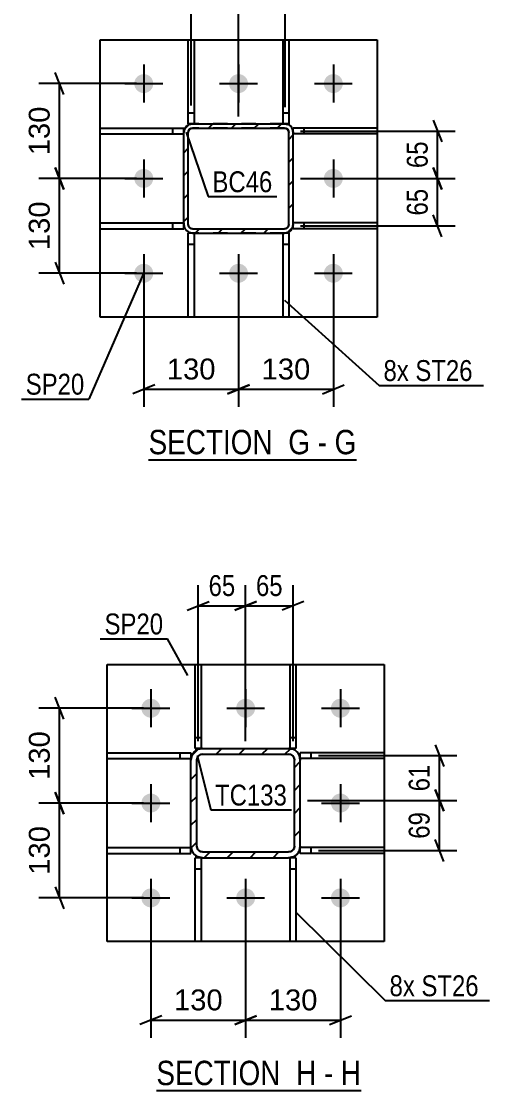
# Model space of a CAD drawing. Header units: millimetres. Extents: x 0 to 841, y 0 to 594.
# Drawn here: x 425.1 to 489.3, y 341.3 to 487.9 of the extents above; entities that cross this region are included whole.
import ezdxf

# ---------------------------------------------------------------- set-up
doc = ezdxf.new("R2010")
doc.units = ezdxf.units.MM
doc.linetypes.add('DXK_LINE_DOT2', pattern=[3.9198, 1.9599, -1.9599])
doc.linetypes.add('DXK_LINE_DOT3', pattern=[5.9187, 2.979, -0.9799, 0.9799, -0.9799])
doc.styles.add('Arial', font='arial.ttf', dxfattribs={"height": 0.2})
doc.styles.add('Arial Narrow', font='ARIALN.TTF', dxfattribs={"height": 0.2})

# ---------------------------------------------------------------- blocks, each defined once
blk = doc.blocks.new('Unknown-814407374-18 - 14682')
at = {"color": 6, "linetype": 'Continuous'}
blk.add_line((442.55, 427.78), (471.05, 427.78), dxfattribs=at)
at = {"color": 0, "linetype": 'Continuous'}
for points in [[(460.66, 428.53), (460.66, 432.03), (442.55, 432.03), (442.55, 428.53)], [(464.69, 428.53), (464.69, 432.03), (461.71, 432.03), (461.71, 428.53)], [(467.01, 428.53), (467.01, 432.03), (465.74, 432.03), (465.74, 428.53)], [(471.05, 428.53), (471.05, 432.03), (468.06, 432.03), (468.06, 428.53)]]:
    blk.add_wipeout(points, dxfattribs=at)
at = {"color": 7, "linetype": 'Continuous', "style": 'Arial Narrow'}
for s, p in [('SECTION ', (442.55, 428.53)), ('G', (461.71, 428.53)), ('G', (468.06, 428.53)), ('-', (465.74, 428.53))]:
    blk.add_text(s, height=3.34, dxfattribs=at).set_placement(p)
blk = doc.blocks.new('Unknown-814407374-19 - 15022')
at = {"color": 6, "linetype": 'Continuous'}
blk.add_line((443.62, 341.29), (471.69, 341.29), dxfattribs=at)
at = {"color": 0, "linetype": 'Continuous'}
for points in [[(461.73, 342.04), (461.73, 345.54), (443.62, 345.54), (443.62, 342.04)], [(465.55, 342.04), (465.55, 345.54), (462.78, 345.54), (462.78, 342.04)], [(467.87, 342.04), (467.87, 345.54), (466.6, 345.54), (466.6, 342.04)], [(471.69, 342.04), (471.69, 345.54), (468.92, 345.54), (468.92, 342.04)]]:
    blk.add_wipeout(points, dxfattribs=at)
at = {"color": 7, "linetype": 'Continuous', "style": 'Arial Narrow'}
for s, p in [('SECTION ', (443.62, 342.04)), ('H', (462.78, 342.04)), ('H', (468.92, 342.04)), ('-', (466.6, 342.04))]:
    blk.add_text(s, height=3.34, dxfattribs=at).set_placement(p)
blk = doc.blocks.new('Part-814407374-14743 - 14682')
at = {"color": 2, "linetype": 'Continuous'}
for p, q in [((473.89, 460.24), (462.39, 460.24)), ((462.39, 459.44), (462.39, 460.04)), ((473.89, 459.44), (462.39, 459.44)), ((473.89, 460.24), (473.89, 459.44))]:
    blk.add_line(p, q, dxfattribs=at)
at = {"color": 7, "linetype": 'DXK_LINE_DOT2'}
for p, q in [((462.39, 460.04), (462.39, 460.24)), ((463.89, 459.44), (463.89, 460.24))]:
    blk.add_line(p, q, dxfattribs=at)
blk = doc.blocks.new('Part-814407374-14687 - 14682')
at = {"linetype": 'Continuous'}
h = blk.add_hatch(dxfattribs=at)
h.set_pattern_fill('', scale=0.7, style=0, pattern_type=0)
h.set_pattern_definition([(45, (448.1305, 473.75), (-1.57154, 1.57154), [])])
h.paths.add_polyline_path([(448.59, 473.84), (448.13, 473.75), (447.74, 473.49), (447.48, 473.1), (447.39, 472.64), (447.39, 460.04), (447.48, 459.58), (447.74, 459.19), (448.13, 458.93), (448.59, 458.84), (461.19, 458.84), (461.65, 458.93), (462.04, 459.19), (462.3, 459.58), (462.39, 460.04), (462.39, 472.64), (462.3, 473.1), (462.04, 473.49), (461.65, 473.75), (461.19, 473.84)])
h.paths.add_polyline_path([(461.19, 473.24), (461.42, 473.2), (461.61, 473.07), (461.74, 472.87), (461.79, 472.64), (461.79, 460.04), (461.74, 459.81), (461.61, 459.62), (461.42, 459.49), (461.19, 459.44), (448.59, 459.44), (448.36, 459.49), (448.17, 459.62), (448.04, 459.81), (447.99, 460.04), (447.99, 472.64), (448.04, 472.87), (448.17, 473.07), (448.36, 473.2), (448.59, 473.24)])
at = {"color": 7, "linetype": 'DXK_LINE_DOT2'}
for p, q in [((448.13, 473.75), (448.59, 473.84)), ((461.19, 473.84), (448.59, 473.84)), ((461.19, 473.84), (461.65, 473.75)), ((447.39, 472.64), (447.48, 473.1)), ((447.39, 460.04), (447.39, 472.64)), ((448.04, 472.87), (447.99, 472.64)), ((447.99, 460.04), (447.99, 472.64)), ((448.17, 473.07), (448.04, 472.87)), ((448.36, 473.2), (448.17, 473.07)), ((448.59, 473.24), (448.36, 473.2)), ((461.19, 473.24), (448.59, 473.24)), ((461.42, 473.2), (461.19, 473.24)), ((461.61, 473.07), (461.42, 473.2)), ((461.74, 472.87), (461.61, 473.07)), ((461.79, 472.64), (461.74, 472.87)), ((461.79, 460.04), (461.79, 472.64)), ((462.3, 473.1), (462.39, 472.64)), ((462.39, 460.04), (462.39, 472.64)), ((447.48, 459.58), (447.39, 460.04)), ((447.99, 460.04), (448.04, 459.81)), ((448.04, 459.81), (448.17, 459.62)), ((448.59, 458.84), (448.13, 458.93)), ((448.17, 459.62), (448.36, 459.49)), ((448.36, 459.49), (448.59, 459.44)), ((448.59, 459.44), (461.19, 459.44)), ((461.19, 458.84), (448.59, 458.84)), ((461.19, 459.44), (461.42, 459.49)), ((461.65, 458.93), (461.19, 458.84)), ((461.42, 459.49), (461.61, 459.62)), ((461.61, 459.62), (461.74, 459.81)), ((461.74, 459.81), (461.79, 460.04)), ((462.39, 460.04), (462.3, 459.58))]:
    blk.add_line(p, q, dxfattribs=at)
at = {"color": 2, "linetype": 'Continuous'}
for p, q in [((448.59, 473.84), (448.13, 473.75)), ((448.59, 473.84), (461.19, 473.84)), ((461.65, 473.75), (461.19, 473.84)), ((447.48, 473.1), (447.39, 472.64)), ((447.39, 460.04), (447.39, 472.64)), ((447.99, 472.64), (448.04, 472.87)), ((447.99, 460.04), (447.99, 472.64)), ((448.04, 472.87), (448.17, 473.07)), ((448.17, 473.07), (448.36, 473.2)), ((448.36, 473.2), (448.59, 473.24)), ((448.59, 473.24), (461.19, 473.24)), ((461.19, 473.24), (461.42, 473.2)), ((461.42, 473.2), (461.61, 473.07)), ((461.61, 473.07), (461.74, 472.87)), ((461.74, 472.87), (461.79, 472.64)), ((461.79, 460.04), (461.79, 472.64)), ((462.39, 472.64), (462.3, 473.1)), ((462.39, 460.04), (462.39, 472.64)), ((447.39, 460.04), (447.48, 459.58)), ((448.04, 459.81), (447.99, 460.04)), ((448.17, 459.62), (448.04, 459.81)), ((448.13, 458.93), (448.59, 458.84)), ((448.36, 459.49), (448.17, 459.62)), ((448.59, 459.44), (448.36, 459.49)), ((448.59, 459.44), (461.19, 459.44)), ((448.59, 458.84), (461.19, 458.84)), ((461.42, 459.49), (461.19, 459.44)), ((461.19, 458.84), (461.65, 458.93)), ((461.61, 459.62), (461.42, 459.49)), ((461.74, 459.81), (461.61, 459.62)), ((461.79, 460.04), (461.74, 459.81)), ((462.3, 459.58), (462.39, 460.04))]:
    blk.add_line(p, q, dxfattribs=at)
at = {"color": 7, "linetype": 'DXK_LINE_DOT3'}
blk.add_line((454.89, 466.34), (454.89, 466.34), dxfattribs=at)
at = {"color": 7, "linetype": 'DXK_LINE_DOT2'}
for centre, start, end in [((448.59, 472.64), 112.5, 157.5), ((461.19, 472.64), 22.5, 67.5), ((448.59, 460.04), 202.5, 247.5), ((461.19, 460.04), 292.5, 337.5)]:
    blk.add_arc(centre, 1.2, start, end, dxfattribs=at)
at = {"color": 2, "linetype": 'Continuous'}
for centre, start, end in [((448.59, 472.64), 112.5, 157.5), ((461.19, 472.64), 22.5, 67.5), ((448.59, 460.04), 202.5, 247.5), ((461.19, 460.04), 292.5, 337.5)]:
    blk.add_arc(centre, 1.2, start, end, dxfattribs=at)
blk = doc.blocks.new('Part-814407374-14690 - 14682')
at = {"color": 2, "linetype": 'Continuous'}
for p, q in [((435.89, 447.34), (435.89, 485.34)), ((435.89, 485.34), (473.89, 485.34)), ((473.89, 485.34), (473.89, 447.34)), ((473.89, 447.34), (435.89, 447.34))]:
    blk.add_line(p, q, dxfattribs=at)
blk = doc.blocks.new('Part-814407374-14739 - 14682')
at = {"color": 2, "linetype": 'Continuous'}
for p, q in [((460.99, 447.34), (460.99, 458.84)), ((461.79, 458.84), (461.19, 458.84)), ((461.79, 458.84), (461.79, 447.34)), ((461.79, 447.34), (460.99, 447.34))]:
    blk.add_line(p, q, dxfattribs=at)
at = {"color": 7, "linetype": 'DXK_LINE_DOT2'}
for p, q in [((461.19, 458.84), (460.99, 458.84)), ((460.99, 457.34), (461.79, 457.34))]:
    blk.add_line(p, q, dxfattribs=at)
blk = doc.blocks.new('Part-814407374-14740 - 14682')
at = {"color": 2, "linetype": 'Continuous'}
for p, q in [((447.99, 447.34), (447.99, 458.84)), ((448.59, 458.84), (447.99, 458.84)), ((448.79, 458.84), (448.79, 447.34)), ((448.79, 447.34), (447.99, 447.34))]:
    blk.add_line(p, q, dxfattribs=at)
at = {"color": 7, "linetype": 'DXK_LINE_DOT2'}
for p, q in [((448.79, 458.84), (448.59, 458.84)), ((447.99, 457.34), (448.79, 457.34))]:
    blk.add_line(p, q, dxfattribs=at)
blk = doc.blocks.new('Part-814407374-14741 - 14682')
at = {"color": 2, "linetype": 'Continuous'}
for p, q in [((460.99, 485.34), (461.79, 485.34)), ((460.99, 473.84), (460.99, 485.34)), ((461.79, 485.34), (461.79, 473.84)), ((461.79, 473.84), (461.19, 473.84))]:
    blk.add_line(p, q, dxfattribs=at)
at = {"color": 7, "linetype": 'DXK_LINE_DOT2'}
for p, q in [((460.99, 475.34), (461.79, 475.34)), ((461.19, 473.84), (460.99, 473.84))]:
    blk.add_line(p, q, dxfattribs=at)
blk = doc.blocks.new('Part-814407374-14742 - 14682')
at = {"color": 2, "linetype": 'Continuous'}
for p, q in [((447.99, 485.34), (448.79, 485.34)), ((447.99, 473.84), (447.99, 485.34)), ((448.79, 485.34), (448.79, 473.84)), ((448.59, 473.84), (447.99, 473.84))]:
    blk.add_line(p, q, dxfattribs=at)
at = {"color": 7, "linetype": 'DXK_LINE_DOT2'}
for p, q in [((447.99, 475.34), (448.79, 475.34)), ((448.79, 473.84), (448.59, 473.84))]:
    blk.add_line(p, q, dxfattribs=at)
blk = doc.blocks.new('Part-814407374-14744 - 14682')
at = {"color": 2, "linetype": 'Continuous'}
for p, q in [((473.89, 473.24), (462.39, 473.24)), ((462.39, 472.64), (462.39, 473.24)), ((473.89, 472.44), (462.39, 472.44)), ((473.89, 473.24), (473.89, 472.44))]:
    blk.add_line(p, q, dxfattribs=at)
at = {"color": 7, "linetype": 'DXK_LINE_DOT2'}
for p, q in [((462.39, 472.44), (462.39, 472.64)), ((463.89, 472.44), (463.89, 473.24))]:
    blk.add_line(p, q, dxfattribs=at)
blk = doc.blocks.new('Part-814407374-14745 - 14682')
at = {"color": 2, "linetype": 'Continuous'}
for p, q in [((435.89, 459.44), (435.89, 460.24)), ((435.89, 460.24), (447.39, 460.24)), ((435.89, 459.44), (447.39, 459.44)), ((447.39, 459.44), (447.39, 460.04))]:
    blk.add_line(p, q, dxfattribs=at)
at = {"color": 7, "linetype": 'DXK_LINE_DOT2'}
for p, q in [((445.89, 459.44), (445.89, 460.24)), ((447.39, 460.24), (447.39, 460.04))]:
    blk.add_line(p, q, dxfattribs=at)
blk = doc.blocks.new('Part-814407374-14746 - 14682')
at = {"color": 2, "linetype": 'Continuous'}
for p, q in [((435.89, 472.44), (435.89, 473.24)), ((435.89, 473.24), (447.39, 473.24)), ((435.89, 472.44), (447.39, 472.44)), ((447.39, 472.64), (447.39, 473.24))]:
    blk.add_line(p, q, dxfattribs=at)
at = {"color": 7, "linetype": 'DXK_LINE_DOT2'}
for p, q in [((445.89, 472.44), (445.89, 473.24)), ((447.39, 472.44), (447.39, 472.64))]:
    blk.add_line(p, q, dxfattribs=at)
blk = doc.blocks.new('Bolt-814407374-14748 - 14682')
at = {"linetype": 'Continuous'}
for points in [[(443.19, 479.34, -1), (440.59, 479.34, -1)], [(456.19, 479.34, -1), (453.59, 479.34, -1)], [(469.19, 479.34, -1), (466.59, 479.34, -1)], [(443.19, 466.34, -1), (440.59, 466.34, -1)], [(469.19, 466.34, -1), (466.59, 466.34, -1)], [(443.19, 453.34, -1), (440.59, 453.34, -1)], [(456.19, 453.34, -1), (453.59, 453.34, -1)], [(469.19, 453.34, -1), (466.59, 453.34, -1)]]:
    blk.add_hatch(color=1, dxfattribs=at).paths.add_polyline_path(points)
at = {"color": 1, "linetype": 'Continuous'}
for p, q in [((441.89, 481.94), (441.89, 476.74)), ((454.89, 481.94), (454.89, 476.74)), ((467.89, 481.94), (467.89, 476.74)), ((439.29, 479.34), (444.49, 479.34)), ((452.29, 479.34), (457.49, 479.34)), ((465.29, 479.34), (470.49, 479.34)), ((441.89, 468.94), (441.89, 463.74)), ((467.89, 468.94), (467.89, 463.74)), ((439.29, 466.34), (444.49, 466.34)), ((465.29, 466.34), (470.49, 466.34)), ((441.89, 455.94), (441.89, 450.74)), ((454.89, 455.94), (454.89, 450.74)), ((467.89, 455.94), (467.89, 450.74)), ((439.29, 453.34), (444.49, 453.34)), ((452.29, 453.34), (457.49, 453.34)), ((465.29, 453.34), (470.49, 453.34))]:
    blk.add_line(p, q, dxfattribs=at)
blk = doc.blocks.new('Part-814407374-15029 - 15022')
at = {"color": 2, "linetype": 'Continuous'}
for p, q in [((436.86, 399.71), (474.86, 399.71)), ((436.86, 361.71), (436.86, 399.71)), ((474.86, 399.71), (474.86, 361.71)), ((474.86, 361.71), (436.86, 361.71))]:
    blk.add_line(p, q, dxfattribs=at)
blk = doc.blocks.new('Part-814407374-15076 - 15022')
at = {"color": 2, "linetype": 'Continuous'}
for p, q in [((474.86, 387.61), (463.36, 387.61)), ((463.36, 386.81), (463.36, 387.61)), ((474.86, 387.61), (474.86, 386.81)), ((474.86, 386.81), (463.36, 386.81))]:
    blk.add_line(p, q, dxfattribs=at)
at = {"color": 7, "linetype": 'DXK_LINE_DOT2'}
blk.add_line((464.86, 386.81), (464.86, 387.61), dxfattribs=at)
blk = doc.blocks.new('Part-814407374-15028 - 15022')
at = {"linetype": 'Continuous'}
h = blk.add_hatch(dxfattribs=at)
h.set_pattern_fill('', scale=0.7, style=0, pattern_type=0)
h.set_pattern_definition([(45, (449.3483, 388.0893), (-1.57154, 1.57154), [])])
h.paths.add_polyline_path([(449.96, 388.21), (449.35, 388.09), (448.83, 387.74), (448.48, 387.22), (448.36, 386.61), (448.36, 374.81), (448.48, 374.2), (448.83, 373.68), (449.35, 373.33), (449.96, 373.21), (461.76, 373.21), (462.37, 373.33), (462.89, 373.68), (463.24, 374.2), (463.36, 374.81), (463.36, 386.61), (463.24, 387.22), (462.89, 387.74), (462.37, 388.09), (461.76, 388.21)])
h.paths.add_polyline_path([(461.76, 387.41), (462.07, 387.35), (462.33, 387.18), (462.5, 386.92), (462.56, 386.61), (462.56, 374.81), (462.5, 374.5), (462.33, 374.25), (462.07, 374.07), (461.76, 374.01), (449.96, 374.01), (449.65, 374.07), (449.39, 374.25), (449.22, 374.5), (449.16, 374.81), (449.16, 386.61), (449.22, 386.92), (449.39, 387.18), (449.65, 387.35), (449.96, 387.41)])
at = {"color": 7, "linetype": 'DXK_LINE_DOT2'}
for p, q in [((448.36, 386.61), (448.48, 387.22)), ((449.35, 388.09), (449.96, 388.21)), ((449.96, 387.41), (449.65, 387.35)), ((449.96, 388.21), (461.76, 388.21)), ((449.96, 387.41), (461.76, 387.41)), ((461.76, 388.21), (462.37, 388.09)), ((462.07, 387.35), (461.76, 387.41)), ((463.24, 387.22), (463.36, 386.61)), ((448.36, 374.81), (448.36, 386.61)), ((449.22, 386.92), (449.16, 386.61)), ((449.16, 374.81), (449.16, 386.61)), ((462.56, 386.61), (462.5, 386.92)), ((462.56, 374.81), (462.56, 386.61)), ((463.36, 374.81), (463.36, 386.61)), ((448.48, 374.2), (448.36, 374.81)), ((449.16, 374.81), (449.22, 374.5)), ((449.65, 374.07), (449.96, 374.01)), ((449.96, 374.01), (461.76, 374.01)), ((461.76, 374.01), (462.07, 374.07)), ((462.5, 374.5), (462.56, 374.81)), ((463.36, 374.81), (463.24, 374.2)), ((449.96, 373.21), (449.35, 373.33)), ((449.96, 373.21), (461.76, 373.21)), ((462.37, 373.33), (461.76, 373.21))]:
    blk.add_line(p, q, dxfattribs=at)
at = {"color": 2, "linetype": 'Continuous'}
for p, q in [((448.48, 387.22), (448.36, 386.61)), ((449.96, 388.21), (449.35, 388.09)), ((449.65, 387.35), (449.96, 387.41)), ((449.96, 388.21), (461.76, 388.21)), ((449.96, 387.41), (461.76, 387.41)), ((462.37, 388.09), (461.76, 388.21)), ((461.76, 387.41), (462.07, 387.35)), ((463.36, 386.61), (463.24, 387.22)), ((448.36, 374.81), (448.36, 386.61)), ((449.16, 386.61), (449.22, 386.92)), ((449.16, 374.81), (449.16, 386.61)), ((462.5, 386.92), (462.56, 386.61)), ((462.56, 374.81), (462.56, 386.61)), ((463.36, 374.81), (463.36, 386.61)), ((448.36, 374.81), (448.48, 374.2)), ((449.22, 374.5), (449.16, 374.81)), ((449.96, 374.01), (449.65, 374.07)), ((449.96, 374.01), (461.76, 374.01)), ((462.07, 374.07), (461.76, 374.01)), ((462.56, 374.81), (462.5, 374.5)), ((463.24, 374.2), (463.36, 374.81)), ((449.35, 373.33), (449.96, 373.21)), ((449.96, 373.21), (461.76, 373.21)), ((461.76, 373.21), (462.37, 373.33))]:
    blk.add_line(p, q, dxfattribs=at)
at = {"color": 7, "linetype": 'DXK_LINE_DOT3'}
blk.add_line((455.86, 380.71), (455.86, 380.71), dxfattribs=at)
at = {"color": 7, "linetype": 'DXK_LINE_DOT2'}
for centre, radius, start, end in [((449.96, 386.61), 1.6, 112.5, 157.5), ((449.96, 386.61), 0.8, 112.5, 157.5), ((461.76, 386.61), 0.8, 22.5, 67.5), ((461.76, 386.61), 1.6, 22.5, 67.5), ((449.96, 374.81), 1.6, 202.5, 247.5), ((449.96, 374.81), 0.8, 202.5, 247.5), ((461.76, 374.81), 0.8, 292.5, 337.5), ((461.76, 374.81), 1.6, 292.5, 337.5)]:
    blk.add_arc(centre, radius, start, end, dxfattribs=at)
at = {"color": 2, "linetype": 'Continuous'}
for centre, radius, start, end in [((449.96, 386.61), 1.6, 112.5, 157.5), ((449.96, 386.61), 0.8, 112.5, 157.5), ((461.76, 386.61), 0.8, 22.5, 67.5), ((461.76, 386.61), 1.6, 22.5, 67.5), ((449.96, 374.81), 1.6, 202.5, 247.5), ((449.96, 374.81), 0.8, 202.5, 247.5), ((461.76, 374.81), 0.8, 292.5, 337.5), ((461.76, 374.81), 1.6, 292.5, 337.5)]:
    blk.add_arc(centre, radius, start, end, dxfattribs=at)
blk = doc.blocks.new('Part-814407374-15071 - 15022')
at = {"color": 2, "linetype": 'Continuous'}
for p, q in [((461.96, 361.71), (461.96, 373.21)), ((462.76, 373.21), (461.96, 373.21)), ((462.76, 373.21), (462.76, 361.71)), ((462.76, 361.71), (461.96, 361.71))]:
    blk.add_line(p, q, dxfattribs=at)
at = {"color": 7, "linetype": 'DXK_LINE_DOT2'}
blk.add_line((461.96, 371.71), (462.76, 371.71), dxfattribs=at)
blk = doc.blocks.new('Part-814407374-15072 - 15022')
at = {"color": 2, "linetype": 'Continuous'}
for p, q in [((448.96, 361.71), (448.96, 373.21)), ((449.76, 373.21), (448.96, 373.21)), ((449.76, 373.21), (449.76, 361.71)), ((449.76, 361.71), (448.96, 361.71))]:
    blk.add_line(p, q, dxfattribs=at)
at = {"color": 7, "linetype": 'DXK_LINE_DOT2'}
blk.add_line((448.96, 371.71), (449.76, 371.71), dxfattribs=at)
blk = doc.blocks.new('Part-814407374-15073 - 15022')
at = {"color": 2, "linetype": 'Continuous'}
for p, q in [((461.96, 388.21), (461.96, 399.71)), ((461.96, 399.71), (462.76, 399.71)), ((462.76, 399.71), (462.76, 388.21)), ((462.76, 388.21), (461.96, 388.21))]:
    blk.add_line(p, q, dxfattribs=at)
at = {"color": 7, "linetype": 'DXK_LINE_DOT2'}
blk.add_line((461.96, 389.71), (462.76, 389.71), dxfattribs=at)
blk = doc.blocks.new('Part-814407374-15074 - 15022')
at = {"color": 2, "linetype": 'Continuous'}
for p, q in [((448.96, 388.21), (448.96, 399.71)), ((448.96, 399.71), (449.76, 399.71)), ((449.76, 399.71), (449.76, 388.21)), ((449.76, 388.21), (448.96, 388.21))]:
    blk.add_line(p, q, dxfattribs=at)
at = {"color": 7, "linetype": 'DXK_LINE_DOT2'}
blk.add_line((448.96, 389.71), (449.76, 389.71), dxfattribs=at)
blk = doc.blocks.new('Part-814407374-15075 - 15022')
at = {"color": 2, "linetype": 'Continuous'}
for p, q in [((474.86, 374.61), (463.36, 374.61)), ((463.36, 373.81), (463.36, 374.61)), ((474.86, 373.81), (463.36, 373.81)), ((474.86, 374.61), (474.86, 373.81))]:
    blk.add_line(p, q, dxfattribs=at)
at = {"color": 7, "linetype": 'DXK_LINE_DOT2'}
blk.add_line((464.86, 373.81), (464.86, 374.61), dxfattribs=at)
blk = doc.blocks.new('Part-814407374-15077 - 15022')
at = {"color": 2, "linetype": 'Continuous'}
for p, q in [((436.86, 373.81), (436.86, 374.61)), ((436.86, 374.61), (448.36, 374.61)), ((436.86, 373.81), (448.36, 373.81)), ((448.36, 373.81), (448.36, 374.61))]:
    blk.add_line(p, q, dxfattribs=at)
at = {"color": 7, "linetype": 'DXK_LINE_DOT2'}
blk.add_line((446.86, 373.81), (446.86, 374.61), dxfattribs=at)
blk = doc.blocks.new('Part-814407374-15078 - 15022')
at = {"color": 2, "linetype": 'Continuous'}
for p, q in [((436.86, 386.81), (436.86, 387.61)), ((436.86, 387.61), (448.36, 387.61)), ((448.36, 387.61), (448.36, 386.81)), ((436.86, 386.81), (448.36, 386.81))]:
    blk.add_line(p, q, dxfattribs=at)
at = {"color": 7, "linetype": 'DXK_LINE_DOT2'}
blk.add_line((446.86, 386.81), (446.86, 387.61), dxfattribs=at)
blk = doc.blocks.new('Bolt-814407374-15087 - 15022')
at = {"linetype": 'Continuous'}
for points in [[(444.16, 393.71, -1), (441.56, 393.71, -1)], [(457.16, 393.71, -1), (454.56, 393.71, -1)], [(470.16, 393.71, -1), (467.56, 393.71, -1)], [(444.16, 380.71, -1), (441.56, 380.71, -1)], [(470.16, 380.71, -1), (467.56, 380.71, -1)], [(444.16, 367.71, -1), (441.56, 367.71, -1)], [(457.16, 367.71, -1), (454.56, 367.71, -1)], [(470.16, 367.71, -1), (467.56, 367.71, -1)]]:
    blk.add_hatch(color=1, dxfattribs=at).paths.add_polyline_path(points)
at = {"color": 1, "linetype": 'Continuous'}
for p, q in [((442.86, 396.31), (442.86, 391.11)), ((455.86, 396.31), (455.86, 391.11)), ((468.86, 396.31), (468.86, 391.11)), ((440.26, 393.71), (445.46, 393.71)), ((453.26, 393.71), (458.46, 393.71)), ((466.26, 393.71), (471.46, 393.71)), ((442.86, 383.31), (442.86, 378.11)), ((468.86, 383.31), (468.86, 378.11)), ((440.26, 380.71), (445.46, 380.71)), ((466.26, 380.71), (471.46, 380.71)), ((442.86, 370.31), (442.86, 365.11)), ((455.86, 370.31), (455.86, 365.11)), ((468.86, 370.31), (468.86, 365.11)), ((440.26, 367.71), (445.46, 367.71)), ((453.26, 367.71), (458.46, 367.71)), ((466.26, 367.71), (471.46, 367.71))]:
    blk.add_line(p, q, dxfattribs=at)
blk = doc.blocks.new('StraightDimension-814407374-20747 - 14682')
at = {"color": 7, "linetype": 'Continuous'}
for p, q in [((454.89, 452.34), (454.89, 435.03)), ((467.89, 452.34), (467.89, 435.03)), ((456.39, 438.03), (453.39, 436.83)), ((454.89, 437.43), (467.89, 437.43)), ((466.39, 436.83), (469.39, 438.03))]:
    blk.add_line(p, q, dxfattribs=at)
at = {"color": 0}
blk.add_wipeout([(465.33, 438.18), (465.33, 442.38), (457.45, 442.38), (457.45, 438.18)], dxfattribs=at)
at = {"color": 3, "style": 'Arial'}
blk.add_text('130', height=2.865, dxfattribs=at).set_placement((458.05, 438.78))
blk = doc.blocks.new('StraightDimension-814407374-20748 - 14682')
at = {"color": 7, "linetype": 'Continuous'}
for p, q in [((441.89, 452.34), (441.89, 435.03)), ((454.89, 452.34), (454.89, 435.03)), ((443.39, 438.03), (440.39, 436.83)), ((441.89, 437.43), (454.89, 437.43)), ((453.39, 436.83), (456.39, 438.03))]:
    blk.add_line(p, q, dxfattribs=at)
at = {"color": 0}
blk.add_wipeout([(452.33, 438.18), (452.33, 442.38), (444.45, 442.38), (444.45, 438.18)], dxfattribs=at)
at = {"color": 3, "style": 'Arial'}
blk.add_text('130', height=2.865, dxfattribs=at).set_placement((445.05, 438.78))
blk = doc.blocks.new('StraightDimension-814407374-19992 - 14682')
at = {"color": 7, "linetype": 'Continuous'}
for p, q in [((430.93, 464.84), (429.73, 467.84)), ((440.89, 466.34), (427.48, 466.34)), ((430.33, 453.34), (430.33, 466.34)), ((429.73, 454.84), (430.93, 451.84)), ((440.89, 453.34), (427.48, 453.34))]:
    blk.add_line(p, q, dxfattribs=at)
at = {"color": 0}
blk.add_wipeout([(429.58, 463.78), (425.38, 463.78), (425.38, 455.91), (429.58, 455.91)], dxfattribs=at)
at = {"color": 3, "style": 'Arial'}
blk.add_text('130', height=2.865, rotation=90.0002, dxfattribs=at).set_placement((428.98, 456.51))
blk = doc.blocks.new('StraightDimension-814407374-14980 - 14682')
at = {"color": 7, "linetype": 'Continuous'}
for p, q in [((481.58, 467.84), (482.78, 464.84)), ((463.39, 466.34), (484.58, 466.34)), ((482.18, 459.84), (482.18, 466.34)), ((482.78, 458.34), (481.58, 461.34)), ((463.39, 459.84), (484.58, 459.84))]:
    blk.add_line(p, q, dxfattribs=at)
at = {"color": 0}
blk.add_wipeout([(481.43, 465.52), (477.23, 465.52), (477.23, 460.66), (481.43, 460.66)], dxfattribs=at)
at = {"color": 3, "style": 'Arial Narrow'}
blk.add_text('65', height=2.863, rotation=90.0002, dxfattribs=at).set_placement((480.83, 461.26))
blk = doc.blocks.new('StraightDimension-814407374-14996 - 14682')
at = {"color": 7, "linetype": 'Continuous'}
for p, q in [((454.89, 474.84), (454.89, 495.21)), ((461.3, 476.12), (461.3, 495.21)), ((453.39, 491.76), (456.39, 492.96)), ((462.8, 492.96), (459.8, 491.76)), ((454.89, 492.36), (461.3, 492.36))]:
    blk.add_line(p, q, dxfattribs=at)
at = {"color": 0}
blk.add_wipeout([(460.52, 493.11), (460.52, 497.31), (455.67, 497.31), (455.67, 493.11)], dxfattribs=at)
at = {"color": 3, "style": 'Arial Narrow'}
blk.add_text('64', height=2.863, dxfattribs=at).set_placement((456.27, 493.71))
blk = doc.blocks.new('StraightDimension-814407374-14979 - 14682')
at = {"color": 7, "linetype": 'Continuous'}
for p, q in [((481.58, 474.34), (482.78, 471.34)), ((463.39, 472.84), (484.58, 472.84)), ((482.18, 466.34), (482.18, 472.84)), ((482.78, 464.84), (481.58, 467.84)), ((463.39, 466.34), (484.58, 466.34))]:
    blk.add_line(p, q, dxfattribs=at)
at = {"color": 0}
blk.add_wipeout([(481.43, 472.02), (477.23, 472.02), (477.23, 467.16), (481.43, 467.16)], dxfattribs=at)
at = {"color": 3, "style": 'Arial Narrow'}
blk.add_text('65', height=2.863, rotation=90.0002, dxfattribs=at).set_placement((480.83, 467.76))
blk = doc.blocks.new('StraightDimension-814407374-14997 - 14682')
at = {"color": 7, "linetype": 'Continuous'}
for p, q in [((448.39, 476.34), (448.39, 495.21)), ((454.89, 474.84), (454.89, 495.21)), ((446.89, 491.76), (449.89, 492.96)), ((456.39, 492.96), (453.39, 491.76)), ((448.39, 492.36), (454.89, 492.36))]:
    blk.add_line(p, q, dxfattribs=at)
at = {"color": 0}
blk.add_wipeout([(454.07, 493.11), (454.07, 497.31), (449.21, 497.31), (449.21, 493.11)], dxfattribs=at)
at = {"color": 3, "style": 'Arial Narrow'}
blk.add_text('65', height=2.863, dxfattribs=at).set_placement((449.81, 493.71))
blk = doc.blocks.new('StraightDimension-814407374-19994 - 14682')
at = {"color": 7, "linetype": 'Continuous'}
for p, q in [((430.93, 477.84), (429.73, 480.84)), ((440.89, 479.34), (427.48, 479.34)), ((430.33, 466.34), (430.33, 479.34)), ((429.73, 467.84), (430.93, 464.84)), ((440.89, 466.34), (427.48, 466.34))]:
    blk.add_line(p, q, dxfattribs=at)
at = {"color": 0}
blk.add_wipeout([(429.58, 476.78), (425.38, 476.78), (425.38, 468.91), (429.58, 468.91)], dxfattribs=at)
at = {"color": 3, "style": 'Arial'}
blk.add_text('130', height=2.865, rotation=90.0002, dxfattribs=at).set_placement((428.98, 469.51))
blk = doc.blocks.new('StraightDimension-814407374-20011 - 15022')
at = {"color": 7, "linetype": 'Continuous'}
for p, q in [((455.86, 366.71), (455.86, 348.54)), ((468.86, 366.71), (468.86, 348.54)), ((457.36, 351.54), (454.36, 350.34)), ((455.86, 350.94), (468.86, 350.94)), ((467.36, 350.34), (470.36, 351.54))]:
    blk.add_line(p, q, dxfattribs=at)
at = {"color": 0}
blk.add_wipeout([(466.3, 351.69), (466.3, 355.89), (458.43, 355.89), (458.43, 351.69)], dxfattribs=at)
at = {"color": 3, "style": 'Arial'}
blk.add_text('130', height=2.865, dxfattribs=at).set_placement((459.03, 352.29))
blk = doc.blocks.new('StraightDimension-814407374-15286 - 15022')
at = {"color": 7, "linetype": 'Continuous'}
for p, q in [((449.36, 389.21), (449.36, 410.59)), ((455.86, 389.21), (455.86, 410.59)), ((447.86, 407.14), (450.86, 408.34)), ((449.36, 407.74), (455.86, 407.74)), ((457.36, 408.34), (454.36, 407.14))]:
    blk.add_line(p, q, dxfattribs=at)
at = {"color": 0}
blk.add_wipeout([(455.04, 408.49), (455.04, 412.69), (450.18, 412.69), (450.18, 408.49)], dxfattribs=at)
at = {"color": 3, "style": 'Arial Narrow'}
blk.add_text('65', height=2.863, dxfattribs=at).set_placement((450.78, 409.09))
blk = doc.blocks.new('StraightDimension-814407374-15285 - 15022')
at = {"color": 7, "linetype": 'Continuous'}
for p, q in [((455.86, 389.21), (455.86, 410.59)), ((462.36, 389.21), (462.36, 410.59)), ((454.36, 407.14), (457.36, 408.34)), ((455.86, 407.74), (462.36, 407.74)), ((463.86, 408.34), (460.86, 407.14))]:
    blk.add_line(p, q, dxfattribs=at)
at = {"color": 0}
blk.add_wipeout([(461.54, 408.49), (461.54, 412.69), (456.68, 412.69), (456.68, 408.49)], dxfattribs=at)
at = {"color": 3, "style": 'Arial Narrow'}
blk.add_text('65', height=2.863, dxfattribs=at).set_placement((457.28, 409.09))
blk = doc.blocks.new('StraightDimension-814407374-15274 - 15022')
at = {"color": 7, "linetype": 'Continuous'}
for p, q in [((481.84, 388.71), (483.04, 385.71)), ((465.86, 387.21), (484.84, 387.21)), ((482.44, 381.08), (482.44, 387.21)), ((483.04, 379.58), (481.84, 382.58)), ((464.36, 381.08), (484.84, 381.08))]:
    blk.add_line(p, q, dxfattribs=at)
at = {"color": 0}
blk.add_wipeout([(481.69, 386.57), (477.49, 386.57), (477.49, 381.72), (481.69, 381.72)], dxfattribs=at)
at = {"color": 3, "style": 'Arial Narrow'}
blk.add_text('61', height=2.863, rotation=90.0002, dxfattribs=at).set_placement((481.09, 382.32))
blk = doc.blocks.new('StraightDimension-814407374-15275 - 15022')
at = {"color": 7, "linetype": 'Continuous'}
for p, q in [((481.84, 382.58), (483.04, 379.58)), ((464.36, 381.08), (484.84, 381.08)), ((482.44, 374.21), (482.44, 381.08)), ((483.04, 372.71), (481.84, 375.71)), ((465.86, 374.21), (484.84, 374.21))]:
    blk.add_line(p, q, dxfattribs=at)
at = {"color": 0}
blk.add_wipeout([(481.69, 380.07), (477.49, 380.07), (477.49, 375.22), (481.69, 375.22)], dxfattribs=at)
at = {"color": 3, "style": 'Arial Narrow'}
blk.add_text('69', height=2.863, rotation=90.0002, dxfattribs=at).set_placement((481.09, 375.82))
blk = doc.blocks.new('StraightDimension-814407374-20009 - 15022')
at = {"color": 7, "linetype": 'Continuous'}
for p, q in [((442.86, 366.71), (442.86, 348.54)), ((455.86, 366.71), (455.86, 348.54)), ((444.36, 351.54), (441.36, 350.34)), ((442.86, 350.94), (455.86, 350.94)), ((454.36, 350.34), (457.36, 351.54))]:
    blk.add_line(p, q, dxfattribs=at)
at = {"color": 0}
blk.add_wipeout([(453.3, 351.69), (453.3, 355.89), (445.43, 355.89), (445.43, 351.69)], dxfattribs=at)
at = {"color": 3, "style": 'Arial'}
blk.add_text('130', height=2.865, dxfattribs=at).set_placement((446.03, 352.29))
blk = doc.blocks.new('StraightDimension-814407374-20013 - 15022')
at = {"color": 7, "linetype": 'Continuous'}
for p, q in [((430.94, 379.21), (429.74, 382.21)), ((441.86, 380.71), (427.49, 380.71)), ((430.34, 367.71), (430.34, 380.71)), ((429.74, 369.21), (430.94, 366.21)), ((441.86, 367.71), (427.49, 367.71))]:
    blk.add_line(p, q, dxfattribs=at)
at = {"color": 0}
blk.add_wipeout([(429.59, 378.15), (425.39, 378.15), (425.39, 370.28), (429.59, 370.28)], dxfattribs=at)
at = {"color": 3, "style": 'Arial'}
blk.add_text('130', height=2.865, rotation=90.0002, dxfattribs=at).set_placement((428.99, 370.88))
blk = doc.blocks.new('StraightDimension-814407374-20015 - 15022')
at = {"color": 7, "linetype": 'Continuous'}
for p, q in [((430.94, 392.21), (429.74, 395.21)), ((441.86, 393.71), (427.49, 393.71)), ((430.34, 380.71), (430.34, 393.71)), ((429.74, 382.21), (430.94, 379.21)), ((441.86, 380.71), (427.49, 380.71))]:
    blk.add_line(p, q, dxfattribs=at)
at = {"color": 0}
blk.add_wipeout([(429.59, 391.15), (425.39, 391.15), (425.39, 383.28), (429.59, 383.28)], dxfattribs=at)
at = {"color": 3, "style": 'Arial'}
blk.add_text('130', height=2.865, rotation=90.0002, dxfattribs=at).set_placement((428.99, 383.88))
blk = doc.blocks.new('Mark-814407374-14943 - 14682')
at = {"color": 0}
blk.add_wipeout([(433.74, 436.7), (433.74, 439.7), (425.7, 439.7), (425.7, 436.7)], dxfattribs=at)
blk.add_wipeout([(433.74, 436.7), (433.74, 439.7), (425.7, 439.7), (425.7, 436.7)], dxfattribs=at)
at = {"color": 30, "linetype": 'Continuous'}
for p in [(441.84, 453.29), (425.1, 436.1)]:
    blk.add_line(p, (434.34, 436.1), dxfattribs=at)
at = {"color": 3, "style": 'Arial Narrow'}
blk.add_text('SP20', height=2.863, dxfattribs=at).set_placement((425.7, 436.7))
blk = doc.blocks.new('Mark-814407374-14940 - 14682')
at = {"color": 0}
blk.add_wipeout([(459.54, 464.45), (459.54, 467.45), (451.31, 467.45), (451.31, 464.45)], dxfattribs=at)
blk.add_wipeout([(459.54, 464.45), (459.54, 467.45), (451.31, 467.45), (451.31, 464.45)], dxfattribs=at)
at = {"color": 30, "linetype": 'Continuous'}
for p, q in [((447.71, 472.69), (450.71, 463.85)), ((450.71, 463.85), (460.14, 463.85))]:
    blk.add_line(p, q, dxfattribs=at)
at = {"color": 3, "style": 'Arial Narrow'}
blk.add_text('BC46', height=2.863, dxfattribs=at).set_placement((451.31, 464.45))
blk = doc.blocks.new('MarkSet-814407374-14964 - 14682')
at = {"color": 0}
for points in [[(478.24, 438.57), (478.24, 441.57), (474.77, 441.57), (474.77, 438.57)], [(486.99, 438.57), (486.99, 441.57), (479.14, 441.57), (479.14, 438.57)]]:
    blk.add_wipeout(points, dxfattribs=at)
for points in [[(478.24, 438.57), (478.24, 441.57), (474.77, 441.57), (474.77, 438.57)], [(486.99, 438.57), (486.99, 441.57), (479.14, 441.57), (479.14, 438.57)]]:
    blk.add_wipeout(points, dxfattribs=at)
at = {"color": 30, "linetype": 'Continuous'}
for p, q in [((461.18, 449.67), (474.17, 437.97)), ((474.17, 437.97), (488.49, 437.97))]:
    blk.add_line(p, q, dxfattribs=at)
at = {"color": 3, "style": 'Arial Narrow'}
for s, p in [('8x', (474.77, 438.57)), ('ST26', (479.14, 438.57))]:
    blk.add_text(s, height=2.863, dxfattribs=at).set_placement(p)
blk = doc.blocks.new('Mark-814407374-15221 - 15022')
at = {"color": 0}
blk.add_wipeout([(461.53, 380.37), (461.53, 383.37), (451.67, 383.37), (451.67, 380.37)], dxfattribs=at)
blk.add_wipeout([(461.53, 380.37), (461.53, 383.37), (451.67, 383.37), (451.67, 380.37)], dxfattribs=at)
at = {"color": 30, "linetype": 'Continuous'}
for p, q in [((449.22, 387.23), (451.07, 379.77)), ((451.07, 379.77), (462.13, 379.77))]:
    blk.add_line(p, q, dxfattribs=at)
at = {"color": 3, "style": 'Arial Narrow'}
blk.add_text('TC133', height=2.863, dxfattribs=at).set_placement((451.67, 380.37))
blk = doc.blocks.new('Mark-814407374-15224 - 15022')
at = {"color": 0}
blk.add_wipeout([(444.55, 403.83), (444.55, 406.83), (436.51, 406.83), (436.51, 403.83)], dxfattribs=at)
blk.add_wipeout([(444.55, 403.83), (444.55, 406.83), (436.51, 406.83), (436.51, 403.83)], dxfattribs=at)
at = {"color": 30, "linetype": 'Continuous'}
for p in [(435.91, 403.23), (447.93, 398.21)]:
    blk.add_line(p, (445.15, 403.23), dxfattribs=at)
at = {"color": 3, "style": 'Arial Narrow'}
blk.add_text('SP20', height=2.863, dxfattribs=at).set_placement((436.51, 403.83))
blk = doc.blocks.new('MarkSet-814407374-15249 - 15022')
at = {"color": 0}
for points in [[(479.07, 354.23), (479.07, 357.23), (475.6, 357.23), (475.6, 354.23)], [(487.82, 354.23), (487.82, 357.23), (479.97, 357.23), (479.97, 354.23)]]:
    blk.add_wipeout(points, dxfattribs=at)
for points in [[(479.07, 354.23), (479.07, 357.23), (475.6, 357.23), (475.6, 354.23)], [(487.82, 354.23), (487.82, 357.23), (479.97, 357.23), (479.97, 354.23)]]:
    blk.add_wipeout(points, dxfattribs=at)
at = {"color": 30, "linetype": 'Continuous'}
for p, q in [((462.76, 365.76), (475, 353.63)), ((475, 353.63), (489.32, 353.63))]:
    blk.add_line(p, q, dxfattribs=at)
at = {"color": 3, "style": 'Arial Narrow'}
for s, p in [('8x', (475.6, 354.23)), ('ST26', (479.97, 354.23))]:
    blk.add_text(s, height=2.863, dxfattribs=at).set_placement(p)

msp = doc.modelspace()

# ---------------------------------------------------------------- block references
for name in ['Part-814407374-14690 - 14682', 'Part-814407374-14742 - 14682', 'Part-814407374-14741 - 14682', 'Bolt-814407374-14748 - 14682', 'Part-814407374-14687 - 14682', 'Part-814407374-14746 - 14682', 'Part-814407374-14744 - 14682', 'Part-814407374-14745 - 14682', 'Part-814407374-14740 - 14682', 'Part-814407374-14739 - 14682', 'Part-814407374-14743 - 14682', 'Unknown-814407374-18 - 14682', 'Part-814407374-15029 - 15022', 'Part-814407374-15074 - 15022', 'Part-814407374-15073 - 15022', 'Bolt-814407374-15087 - 15022', 'Part-814407374-15078 - 15022', 'Part-814407374-15028 - 15022', 'Part-814407374-15076 - 15022', 'Part-814407374-15077 - 15022', 'Part-814407374-15075 - 15022', 'Part-814407374-15072 - 15022', 'Part-814407374-15071 - 15022', 'Unknown-814407374-19 - 15022']:
    msp.add_blockref(name, (0, 0))

# ---------------------------------------------------------------- next in the draw order: block references
for name in ['StraightDimension-814407374-14996 - 14682', 'Mark-814407374-14940 - 14682', 'StraightDimension-814407374-14980 - 14682', 'StraightDimension-814407374-20747 - 14682', 'StraightDimension-814407374-15286 - 15022', 'Mark-814407374-15221 - 15022', 'StraightDimension-814407374-20011 - 15022']:
    msp.add_blockref(name, (0, 0))

# ---------------------------------------------------------------- next in the draw order: block references
for name in ['StraightDimension-814407374-14997 - 14682', 'StraightDimension-814407374-14979 - 14682', 'StraightDimension-814407374-20748 - 14682', 'MarkSet-814407374-14964 - 14682', 'StraightDimension-814407374-15285 - 15022', 'Mark-814407374-15224 - 15022', 'StraightDimension-814407374-20009 - 15022', 'MarkSet-814407374-15249 - 15022']:
    msp.add_blockref(name, (0, 0))

# ---------------------------------------------------------------- next in the draw order: block references
for name in ['StraightDimension-814407374-19992 - 14682', 'StraightDimension-814407374-15274 - 15022', 'StraightDimension-814407374-20013 - 15022']:
    msp.add_blockref(name, (0, 0))

# ---------------------------------------------------------------- next in the draw order: block references
for name in ['StraightDimension-814407374-19994 - 14682', 'Mark-814407374-14943 - 14682', 'StraightDimension-814407374-20015 - 15022', 'StraightDimension-814407374-15275 - 15022']:
    msp.add_blockref(name, (0, 0))

doc.saveas('drawing.dxf')
